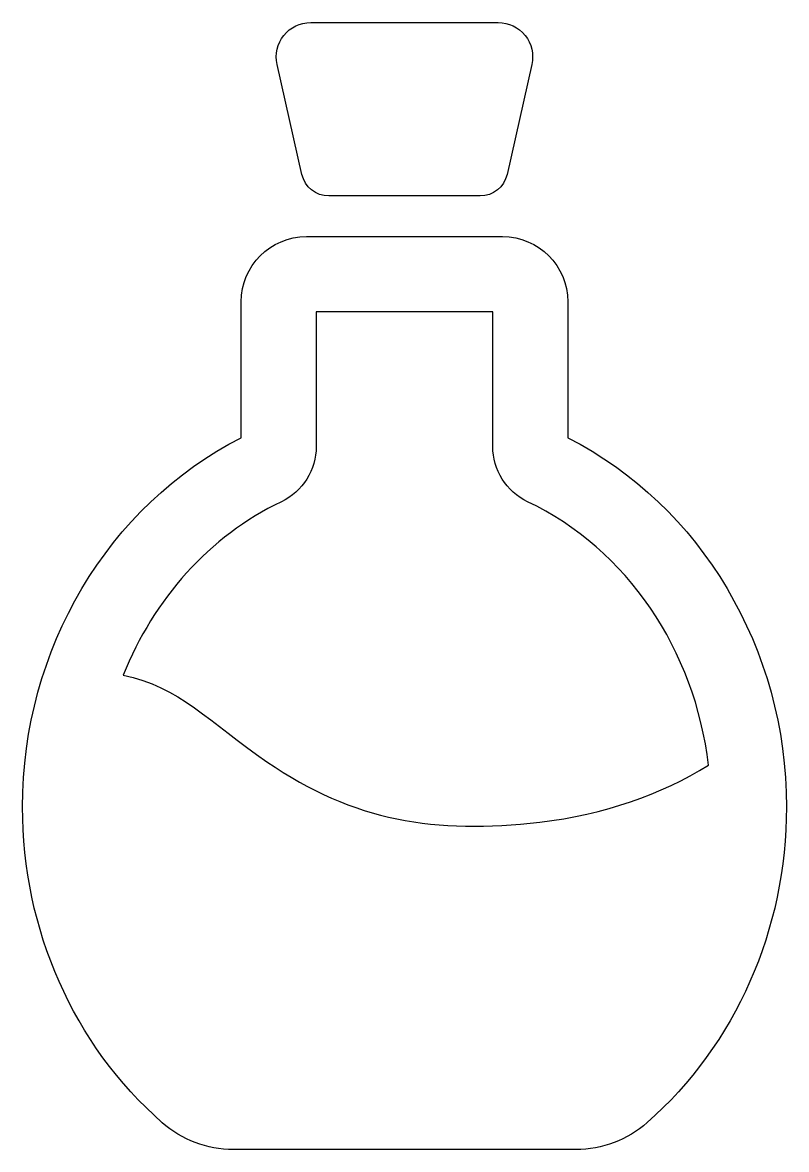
# Model space of a CAD drawing. Header units: centimetres. Extents: x -4.8 to 4, y -6.5 to 6.6.
import ezdxf

# ---------------------------------------------------------------- set-up
doc = ezdxf.new("R2010")
doc.units = ezdxf.units.CM
doc.header["$MEASUREMENT"] = 0
doc.layers.add('Layer 1', color=7, linetype='Continuous')

msp = doc.modelspace()

# ---------------------------------------------------------------- linework, layer by layer
at = {"layer": 'Layer 1'}
for points, knots in [([(-1.28717, 4.54168), (-1.28717, 4.54168), (0.46977, 4.54168), (0.46977, 4.54168), (0.46977, 4.54168), (0.62034, 4.54168), (0.7506, 4.64595), (0.78367, 4.79264), (0.78367, 4.79264), (0.78367, 4.79264), (1.07154, 6.07052), (1.07154, 6.07052), (1.07154, 6.07052), (1.09818, 6.18887), (1.06961, 6.31296), (0.99388, 6.40781), (0.99388, 6.40781), (0.91797, 6.50248), (0.80327, 6.55772), (0.68196, 6.55772), (0.68196, 6.55772), (0.68196, 6.55772), (-1.49931, 6.55772), (-1.49931, 6.55772), (-1.49931, 6.55772), (-1.62065, 6.55772), (-1.73537, 6.50247), (-1.81128, 6.40781), (-1.81128, 6.40781), (-1.88695, 6.31296), (-1.91555, 6.18887), (-1.88888, 6.07052), (-1.88888, 6.07052), (-1.88888, 6.07052), (-1.60107, 4.79264), (-1.60107, 4.79264), (-1.60107, 4.79264), (-1.568, 4.64595), (-1.43769, 4.54168), (-1.28717, 4.54168)], [0, 0, 0, 0, 0.09090909, 0.09090909, 0.09090909, 0.09090909, 0.18181818, 0.18181818, 0.18181818, 0.18181818, 0.27272727, 0.27272727, 0.27272727, 0.27272727, 0.36363636, 0.36363636, 0.36363636, 0.36363636, 0.45454545, 0.45454545, 0.45454545, 0.45454545, 0.54545455, 0.54545455, 0.54545455, 0.54545455, 0.63636364, 0.63636364, 0.63636364, 0.63636364, 0.72727273, 0.72727273, 0.72727273, 0.72727273, 0.81818182, 0.81818182, 0.81818182, 0.81818182, 1, 1, 1, 1]), ([(1.49027, 1.73051), (1.49027, 1.73051), (1.49027, 3.31137), (1.49027, 3.31137), (1.49027, 3.31137), (1.49027, 3.72949), (1.15002, 4.0698), (0.73184, 4.0698), (0.73184, 4.0698), (0.73184, 4.0698), (-1.54921, 4.06979), (-1.54921, 4.06979), (-1.54921, 4.06979), (-1.96733, 4.06979), (-2.30766, 3.72948), (-2.30766, 3.31136), (-2.30766, 3.31136), (-2.30766, 3.31136), (-2.30766, 1.7305), (-2.30766, 1.7305), (-2.30766, 1.7305), (-3.85484, 0.94625), (-4.84888, -0.72711), (-4.84888, -2.56258), (-4.84888, -2.56258), (-4.84888, -3.9867), (-4.25695, -5.32404), (-3.22476, -6.23174), (-3.22476, -6.23174), (-2.99682, -6.43237), (-2.70366, -6.54284), (-2.39937, -6.54284), (-2.39937, -6.54284), (-2.39937, -6.54284), (1.58515, -6.54283), (1.58515, -6.54283), (1.58515, -6.54283), (1.88966, -6.54283), (2.18327, -6.43197), (2.41163, -6.23086), (2.41163, -6.23086), (3.44128, -5.3236), (4.03173, -3.98669), (4.03173, -2.56257), (4.03173, -2.56257), (4.03172, -0.7271), (3.03744, 0.94628), (1.49027, 1.73051)], [0, 0, 0, 0, 0.07692308, 0.07692308, 0.07692308, 0.07692308, 0.15384615, 0.15384615, 0.15384615, 0.15384615, 0.23076923, 0.23076923, 0.23076923, 0.23076923, 0.30769231, 0.30769231, 0.30769231, 0.30769231, 0.38461538, 0.38461538, 0.38461538, 0.38461538, 0.46153846, 0.46153846, 0.46153846, 0.46153846, 0.53846154, 0.53846154, 0.53846154, 0.53846154, 0.61538462, 0.61538462, 0.61538462, 0.61538462, 0.69230769, 0.69230769, 0.69230769, 0.69230769, 0.76923077, 0.76923077, 0.76923077, 0.76923077, 0.84615385, 0.84615385, 0.84615385, 0.84615385, 1, 1, 1, 1]), ([(-1.83983, 0.9874), (-1.59358, 1.10514), (-1.43428, 1.35758), (-1.43428, 1.63071), (-1.43428, 1.63071), (-1.43428, 1.63071), (-1.43428, 3.19643), (-1.43428, 3.19643), (-1.43428, 3.19643), (-1.43428, 3.19643), (0.6169, 3.19643), (0.6169, 3.19643), (0.6169, 3.19643), (0.6169, 3.19643), (0.6169, 1.63073), (0.6169, 1.63073), (0.6169, 1.63073), (0.6169, 1.3576), (0.77621, 1.10514), (1.02251, 0.98742), (1.02251, 0.98742), (2.1812, 0.43389), (2.96913, -0.73774), (3.12537, -2.0763), (3.12537, -2.0763), (2.56734, -2.41621), (1.92099, -2.64981), (1.16385, -2.73696), (1.16385, -2.73696), (-0.04641, -2.87616), (-0.99589, -2.73289), (-2.00853, -2.03481), (-2.00853, -2.03481), (-2.66771, -1.58031), (-3.04123, -1.15555), (-3.67747, -1.02868), (-3.67747, -1.02868), (-3.32602, -0.14634), (-2.68243, 0.58491), (-1.83983, 0.9874)], [0, 0, 0, 0, 0.09090909, 0.09090909, 0.09090909, 0.09090909, 0.18181818, 0.18181818, 0.18181818, 0.18181818, 0.27272727, 0.27272727, 0.27272727, 0.27272727, 0.36363636, 0.36363636, 0.36363636, 0.36363636, 0.45454545, 0.45454545, 0.45454545, 0.45454545, 0.54545455, 0.54545455, 0.54545455, 0.54545455, 0.63636364, 0.63636364, 0.63636364, 0.63636364, 0.72727273, 0.72727273, 0.72727273, 0.72727273, 0.81818182, 0.81818182, 0.81818182, 0.81818182, 1, 1, 1, 1])]:
    msp.add_open_spline(points, degree=3, knots=knots, dxfattribs=at)

doc.saveas('drawing.dxf')
